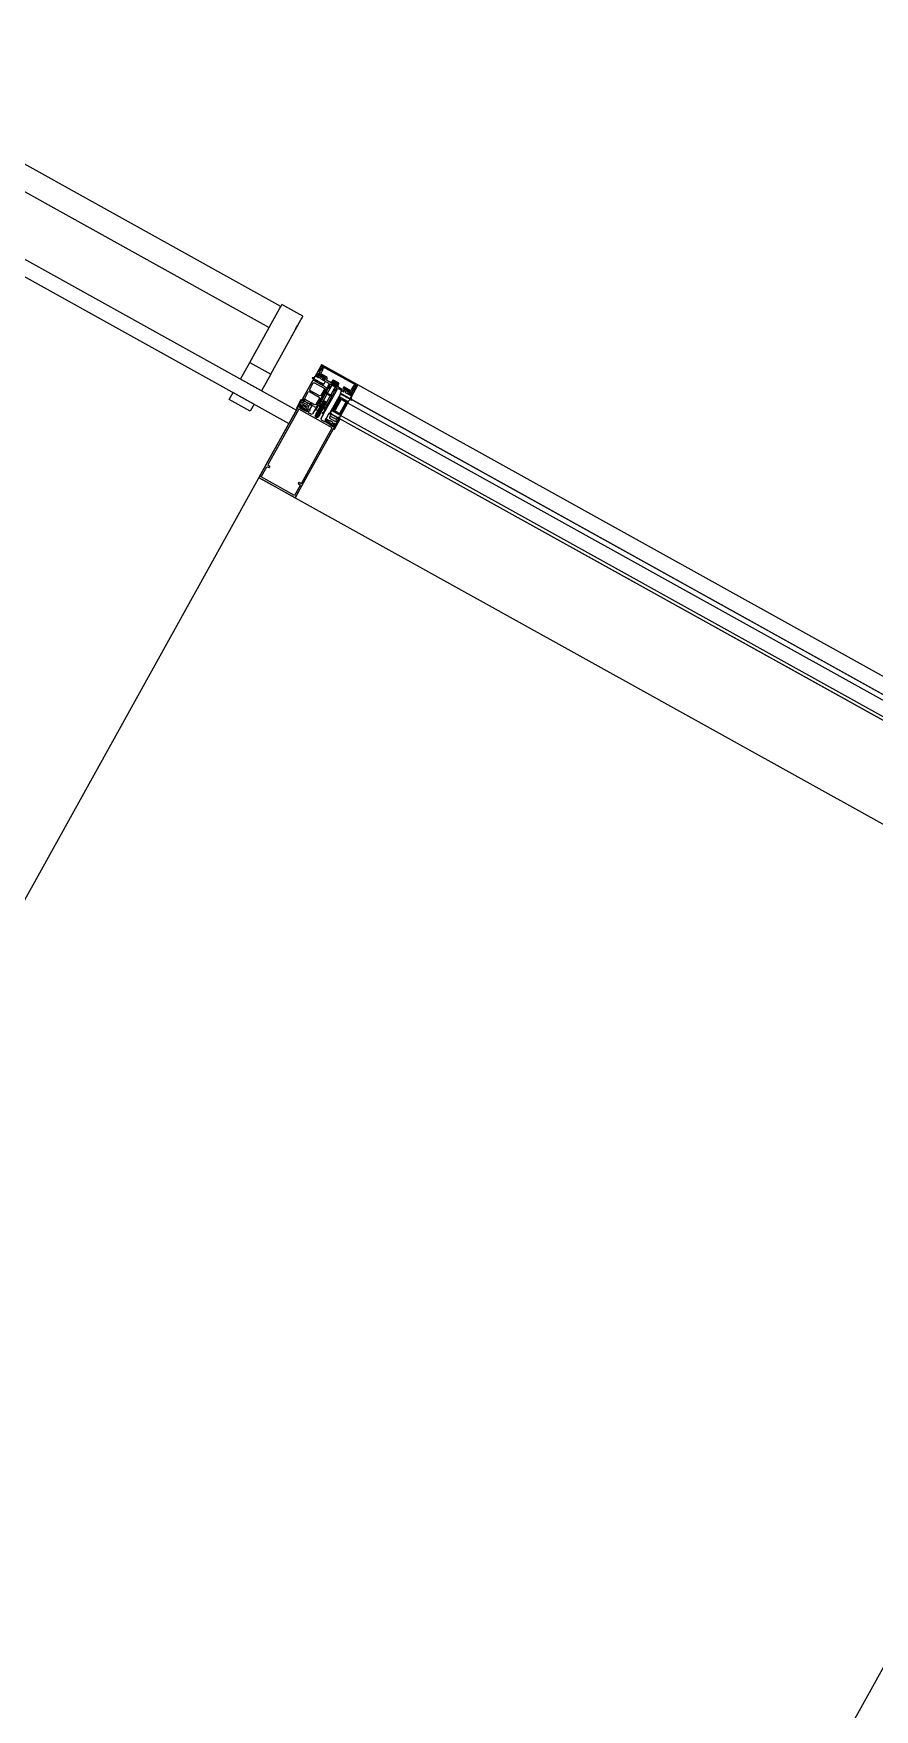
# Model space of a CAD drawing. Header units: metres. Extents: x 2.3 to 42.8, y 0.9 to 31.9.
# Drawn here: x 15.472 to 15.886, y 9.409 to 10.235 of the extents above; entities that cross this region are included whole.
import ezdxf

# ---------------------------------------------------------------- set-up
doc = ezdxf.new("R2010")
doc.units = ezdxf.units.M
for name, color, linetype in [('ARREDI', 9, 'Continuous'), ('PARETI_STRUTTURE', 7, 'Continuous'), ('PILASTRI_SETTI', 8, 'Continuous')]:
    doc.layers.add(name, color=color, linetype=linetype)

msp = doc.modelspace()

# ---------------------------------------------------------------- linework, layer by layer
at = {"layer": 'ARREDI'}
for points in [[(15.61378, 10.07145), (15.61077, 10.06602), (15.61121, 10.06577), (15.61175, 10.06674), (15.61286, 10.06765), (15.61292, 10.06774)], [(15.61144, 10.06587), (15.61189, 10.06666), (15.61293, 10.06761), (15.613, 10.06777)], [(15.61274, 10.06664), (15.61235, 10.06628), (15.61217, 10.06596), (15.61221, 10.06579)], [(15.61262, 10.06832), (15.61266, 10.06818)], [(15.61339, 10.0697), (15.61263, 10.06832)], [(15.61266, 10.06819), (15.61291, 10.06805)], [(15.61423, 10.06597), (15.61411, 10.06596), (15.61286, 10.06665), (15.61274, 10.06664)], [(15.61292, 10.06775), (15.61296, 10.06794), (15.61292, 10.06805)], [(15.61301, 10.06833), (15.61294, 10.06815)], [(15.61294, 10.06816), (15.613, 10.06778)], [(15.61399, 10.0692), (15.613, 10.06834)], [(15.61433, 10.06889), (15.61337, 10.06716), (15.61341, 10.06702)], [(15.61366, 10.06978), (15.6134, 10.0697)], [(15.61659, 10.06526), (15.61341, 10.06702)], [(15.61366, 10.06978), (15.61439, 10.06938), (15.61465, 10.06945)], [(15.63163, 10.06165), (15.61391, 10.07149), (15.61377, 10.07145)], [(15.61389, 10.0706), (15.61383, 10.07049)], [(15.61383, 10.0705), (15.6139, 10.07023)], [(15.61416, 10.07068), (15.61389, 10.07061)], [(15.61464, 10.06982), (15.61391, 10.07023)], [(15.61434, 10.0689), (15.61399, 10.0692)], [(15.63082, 10.06143), (15.62249, 10.06606), (15.61415, 10.07068)], [(15.61471, 10.06956), (15.61464, 10.06982)], [(15.61465, 10.06945), (15.61471, 10.06955)], [(15.61066, 10.06587), (15.60997, 10.0653), (15.60911, 10.06507), (15.60914, 10.06485)], [(15.60913, 10.06485), (15.6102, 10.06446)], [(15.61059, 10.06431), (15.61042, 10.0644), (15.6102, 10.06445)], [(15.61059, 10.06431), (15.61064, 10.06417), (15.61068, 10.06404)], [(15.61683, 10.06073), (15.61064, 10.04958)], [(15.61092, 10.06593), (15.61067, 10.06588)], [(15.61067, 10.06404), (15.61084, 10.06394)], [(15.61084, 10.06394), (15.61098, 10.06399)], [(15.61247, 10.06586), (15.61268, 10.06574), (15.61237, 10.06519), (15.61227, 10.06513), (15.61219, 10.06515), (15.61204, 10.06531), (15.61091, 10.06593)], [(15.61128, 10.06392), (15.61111, 10.06402), (15.61097, 10.06398)], [(15.61128, 10.06393), (15.61132, 10.06379), (15.61136, 10.06365)], [(15.61136, 10.06366), (15.61153, 10.06356)], [(15.61144, 10.06587), (15.61151, 10.0656)], [(15.61152, 10.0656), (15.6121, 10.06526)], [(15.61153, 10.06356), (15.61167, 10.0636)], [(15.61197, 10.06354), (15.6118, 10.06364), (15.61166, 10.0636)], [(15.61205, 10.06327), (15.61201, 10.06341), (15.61197, 10.06355)], [(15.61205, 10.06328), (15.61222, 10.06318)], [(15.6121, 10.06527), (15.61224, 10.0653)], [(15.61242, 10.06568), (15.61221, 10.06579)], [(15.61222, 10.06318), (15.61236, 10.06322)], [(15.61225, 10.06529), (15.61244, 10.0655)], [(15.61266, 10.06316), (15.61249, 10.06326), (15.61235, 10.06321)], [(15.61245, 10.0655), (15.61242, 10.06568)], [(15.61244, 10.06596), (15.61247, 10.06585)], [(15.61258, 10.06605), (15.61245, 10.066)], [(15.61526, 10.06456), (15.61461, 10.0653), (15.61351, 10.06589), (15.61258, 10.06605)], [(15.61274, 10.06289), (15.6127, 10.06303), (15.61266, 10.06317)], [(15.61274, 10.06289), (15.6129, 10.0628)], [(15.61311, 10.06546), (15.61291, 10.06511), (15.61298, 10.06485)], [(15.61291, 10.0628), (15.61305, 10.06284)], [(15.61299, 10.06484), (15.61402, 10.06427), (15.61429, 10.06436)], [(15.61335, 10.06278), (15.61318, 10.06287), (15.61304, 10.06283)], [(15.6144, 10.06497), (15.61337, 10.06554), (15.61311, 10.06547)], [(15.61343, 10.06251), (15.61339, 10.06264), (15.61335, 10.06278)], [(15.61343, 10.06251), (15.61359, 10.06241)], [(15.6136, 10.06242), (15.61374, 10.06246)], [(15.61403, 10.0624), (15.61387, 10.06249), (15.61373, 10.06245)], [(15.61508, 10.05253), (15.61521, 10.05271), (15.61496, 10.05281), (15.6148, 10.05286), (15.61472, 10.05289), (15.61464, 10.05292), (15.61457, 10.05295), (15.61414, 10.05321), (15.61418, 10.0533), (15.61459, 10.05373), (15.6147, 10.05384), (15.61923, 10.06199), (15.62076, 10.06114), (15.61623, 10.05299), (15.61568, 10.05277), (15.61561, 10.05283), (15.6155, 10.05292), (15.61539, 10.05301), (15.61517, 10.05317), (15.61503, 10.05328), (15.61492, 10.05338), (15.61485, 10.05344), (15.61475, 10.05355), (15.61482, 10.0535), (15.61492, 10.05343), (15.61504, 10.05333), (15.61522, 10.05321), (15.61552, 10.053), (15.61568, 10.05287), (15.61582, 10.05279), (15.6159, 10.05272), (15.61586, 10.05281), (15.6146, 10.05369), (15.61466, 10.05361), (15.6147, 10.05306), (15.61478, 10.05299), (15.61441, 10.05287), (15.61424, 10.05265), (15.61401, 10.05232), (15.61418, 10.05264), (15.61437, 10.05296), (15.61569, 10.05255), (15.61564, 10.05257), (15.61557, 10.05259), (15.61548, 10.05261), (15.61536, 10.05266), (15.61508, 10.05253)], [(15.61412, 10.06212), (15.61408, 10.06226), (15.61404, 10.0624)], [(15.61412, 10.06213), (15.61428, 10.06203)], [(15.61576, 10.06505), (15.61434, 10.06585), (15.61433, 10.06592), (15.61423, 10.06598)], [(15.61429, 10.06435), (15.61448, 10.0647), (15.6144, 10.06496)], [(15.61429, 10.06203), (15.61443, 10.06207)], [(15.61439, 10.06129), (15.61478, 10.06198), (15.61505, 10.06207)], [(15.61478, 10.06198), (15.61455, 10.06211), (15.61442, 10.06207)], [(15.61555, 10.06336), (15.61492, 10.06371), (15.6147, 10.06376), (15.61463, 10.06385), (15.61465, 10.06393), (15.61495, 10.06448), (15.61516, 10.06436)], [(15.61477, 10.04728), (15.62096, 10.05843)], [(15.61486, 10.06415), (15.61479, 10.06388)], [(15.61479, 10.06388), (15.61485, 10.06375)], [(15.61485, 10.06375), (15.61757, 10.06223)], [(15.61503, 10.06423), (15.61487, 10.06416)], [(15.61503, 10.06423), (15.61524, 10.06411), (15.61541, 10.06416)], [(15.61505, 10.06206), (15.61562, 10.06309)], [(15.61515, 10.06437), (15.61527, 10.06439)], [(15.61528, 10.06443), (15.61526, 10.06456)], [(15.6154, 10.06416), (15.6158, 10.06488), (15.61576, 10.06505)], [(15.61562, 10.06309), (15.61555, 10.06335)], [(15.61663, 10.06514), (15.61609, 10.06418), (15.61616, 10.06392)], [(15.61711, 10.06002), (15.61609, 10.05817), (15.61613, 10.05803)], [(15.61996, 10.06161), (15.6199, 10.06182), (15.61617, 10.06392)], [(15.61662, 10.06515), (15.6166, 10.06526)], [(15.61697, 10.06077), (15.61683, 10.06073)], [(15.61697, 10.06099), (15.61704, 10.06073)], [(15.61705, 10.06072), (15.61766, 10.06039), (15.61697, 10.06076)], [(15.61698, 10.06099), (15.6176, 10.06213), (15.61758, 10.06224)], [(15.61741, 10.05996), (15.61724, 10.06005), (15.6171, 10.06001)], [(15.61742, 10.05996), (15.61756, 10.06)], [(15.61755, 10.06), (15.61769, 10.06026), (15.61759, 10.06008)], [(15.6176, 10.06008), (15.61768, 10.05982)], [(15.61769, 10.06025), (15.61765, 10.06039)], [(15.6177, 10.06027), (15.61766, 10.06038)], [(15.61767, 10.05981), (15.61774, 10.05977)], [(15.61807, 10.06174), (15.61772, 10.06112), (15.61779, 10.06085)], [(15.61774, 10.05978), (15.618, 10.05985)], [(15.61821, 10.06062), (15.61779, 10.06086)], [(15.61801, 10.05985), (15.61829, 10.06035)], [(15.62108, 10.06029), (15.61971, 10.06105), (15.61833, 10.06181), (15.61807, 10.06173)], [(15.61829, 10.06035), (15.61822, 10.06062)], [(15.61824, 10.06286), (15.61826, 10.06275)], [(15.61827, 10.06275), (15.62192, 10.06072)], [(15.62209, 10.06103), (15.61844, 10.06306), (15.61833, 10.06303)], [(15.62078, 10.06205), (15.62102, 10.06214), (15.62144, 10.06283), (15.62068, 10.06247), (15.62062, 10.06236), (15.62068, 10.06247), (15.6207, 10.06251), (15.62104, 10.06306), (15.62071, 10.06324), (15.61999, 10.06249), (15.61952, 10.06263), (15.61882, 10.06302), (15.61931, 10.06392), (15.61881, 10.06303), (15.62078, 10.06205)], [(15.61881, 10.06303), (15.61952, 10.06263), (15.62005, 10.06356)], [(15.61883, 10.06302), (15.61934, 10.06395), (15.61883, 10.06302)], [(15.61916, 10.06226), (15.61923, 10.06199), (15.62077, 10.06114)], [(15.61918, 10.05645), (15.62021, 10.05829), (15.62017, 10.05843)], [(15.61966, 10.06396), (15.61931, 10.06393)], [(15.61964, 10.06257), (15.61952, 10.06264), (15.61964, 10.06257), (15.62016, 10.0635), (15.61964, 10.06257), (15.62016, 10.0635)], [(15.62004, 10.06357), (15.61953, 10.06264), (15.62004, 10.06357)], [(15.61987, 10.05947), (15.61959, 10.05897)], [(15.61959, 10.05897), (15.61967, 10.05871)], [(15.62221, 10.06252), (15.62214, 10.06256), (15.62221, 10.06255), (15.61965, 10.06395)], [(15.62184, 10.06134), (15.62115, 10.06173), (15.62104, 10.0618), (15.61965, 10.06258), (15.62104, 10.0618), (15.62155, 10.06273), (15.62104, 10.0618), (15.62187, 10.06134), (15.62237, 10.06227)], [(15.61967, 10.05871), (15.61974, 10.05866)], [(15.61974, 10.05867), (15.62, 10.05875)], [(15.61981, 10.06387), (15.61976, 10.06378), (15.62199, 10.06253), (15.62205, 10.06264)], [(15.61992, 10.06379), (15.61986, 10.06383), (15.61979, 10.06387)], [(15.6198, 10.06387), (15.61987, 10.06383)], [(15.61987, 10.06297), (15.62005, 10.06361)], [(15.62014, 10.05955), (15.61987, 10.05948)], [(15.61993, 10.06274), (15.62032, 10.06346), (15.61993, 10.06274)], [(15.61993, 10.06274), (15.62, 10.06261)], [(15.62001, 10.05875), (15.6201, 10.05891), (15.61996, 10.05866)], [(15.61996, 10.05866), (15.62, 10.05852)], [(15.62, 10.05852), (15.62016, 10.05843)], [(15.62005, 10.06353), (15.62002, 10.06366)], [(15.62006, 10.06352), (15.62003, 10.06361)], [(15.62006, 10.06156), (15.62026, 10.06161), (15.62401, 10.05956), (15.62428, 10.05964)], [(15.62024, 10.05895), (15.6201, 10.05891)], [(15.62023, 10.05896), (15.62011, 10.05893)], [(15.62013, 10.05956), (15.62055, 10.05932), (15.62081, 10.0594)], [(15.62016, 10.0635), (15.62023, 10.0635)], [(15.62092, 10.05857), (15.62023, 10.05896), (15.62084, 10.05861)], [(15.62029, 10.0621), (15.62055, 10.06258)], [(15.62034, 10.06251), (15.6207, 10.06325), (15.62034, 10.06251)], [(15.62062, 10.06236), (15.62105, 10.06305), (15.62069, 10.06247), (15.6204, 10.06262), (15.62034, 10.06251)], [(15.62069, 10.06247), (15.62039, 10.06262)], [(15.6204, 10.06348), (15.62047, 10.06345), (15.62058, 10.06342), (15.62068, 10.06337), (15.62076, 10.06333), (15.62086, 10.06329), (15.621, 10.0632), (15.62108, 10.06315)], [(15.62042, 10.06266), (15.6207, 10.06251)], [(15.62103, 10.06121), (15.62077, 10.06115)], [(15.62081, 10.05939), (15.62116, 10.06002), (15.62109, 10.06028)], [(15.62084, 10.05862), (15.6211, 10.0587)], [(15.62089, 10.06213), (15.62102, 10.06213)], [(15.62096, 10.05844), (15.62092, 10.05858)], [(15.62166, 10.06266), (15.62116, 10.06173), (15.62104, 10.0618), (15.62155, 10.06273)], [(15.6211, 10.0587), (15.62173, 10.05984)], [(15.62167, 10.06266), (15.62115, 10.06173), (15.62111, 10.06164), (15.62111, 10.06157), (15.62111, 10.06164), (15.62115, 10.06173)], [(15.62237, 10.06228), (15.62185, 10.06135), (15.62116, 10.06173), (15.62167, 10.06266)], [(15.62168, 10.0627), (15.62123, 10.0622)], [(15.62168, 10.0627), (15.62123, 10.06222)], [(15.62169, 10.06269), (15.62125, 10.06221)], [(15.62156, 10.0627), (15.6216, 10.06265)], [(15.62171, 10.06268), (15.62162, 10.06265)], [(15.62456, 10.05835), (15.62184, 10.05986), (15.62173, 10.05984)], [(15.62237, 10.06231), (15.62237, 10.06222), (15.62187, 10.06134), (15.62237, 10.06228)], [(15.62191, 10.06072), (15.62203, 10.06075)], [(15.62211, 10.06259), (15.62202, 10.06263), (15.62194, 10.06267)], [(15.62212, 10.06093), (15.62209, 10.06104)], [(15.62219, 10.06254), (15.62212, 10.06258)], [(15.62236, 10.06223), (15.62221, 10.06255)], [(15.6236, 10.05866), (15.62303, 10.05763), (15.6231, 10.05737)], [(15.62387, 10.05874), (15.6236, 10.05866)], [(15.62387, 10.05874), (15.62449, 10.05839), (15.62466, 10.05824), (15.62477, 10.05822), (15.62483, 10.05827), (15.62513, 10.05882), (15.62492, 10.05893)], [(15.62482, 10.0606), (15.62428, 10.05964)], [(15.62457, 10.05835), (15.6247, 10.05838)], [(15.62503, 10.05976), (15.62463, 10.05904), (15.62467, 10.05887)], [(15.62488, 10.05876), (15.62467, 10.05887)], [(15.62471, 10.05837), (15.6249, 10.05858)], [(15.62492, 10.06063), (15.62481, 10.0606)], [(15.62491, 10.05858), (15.62488, 10.05876)], [(15.6249, 10.05904), (15.62493, 10.05893)], [(15.62772, 10.05765), (15.62711, 10.05836), (15.62601, 10.05897), (15.62504, 10.05913), (15.62491, 10.05908)], [(15.62493, 10.06063), (15.62811, 10.05886), (15.62825, 10.0589)], [(15.62669, 10.05906), (15.62662, 10.05904), (15.62519, 10.05981), (15.62502, 10.05977)], [(15.62557, 10.05854), (15.62537, 10.05819)], [(15.62583, 10.05862), (15.62557, 10.05853)], [(15.62687, 10.05804), (15.62584, 10.05861)], [(15.62809, 10.0582), (15.62684, 10.05888), (15.62679, 10.059), (15.62669, 10.05906)], [(15.62817, 10.05658), (15.62861, 10.05738), (15.62886, 10.05876)], [(15.62912, 10.05896), (15.62895, 10.05878), (15.62875, 10.05731), (15.6282, 10.05632), (15.62866, 10.05609), (15.63168, 10.06152), (15.63163, 10.06165)], [(15.62921, 10.06064), (15.62824, 10.0589)], [(15.62932, 10.05906), (15.62897, 10.05891), (15.62886, 10.05877)], [(15.62949, 10.05884), (15.62924, 10.05898), (15.62913, 10.05897)], [(15.62965, 10.0605), (15.6292, 10.06064)], [(15.62932, 10.05906), (15.62943, 10.05922)], [(15.62943, 10.05921), (15.62966, 10.0605)], [(15.62949, 10.05884), (15.62963, 10.05888)], [(15.62957, 10.0613), (15.62952, 10.0612), (15.62959, 10.06094)], [(15.63057, 10.06098), (15.62984, 10.06138), (15.62958, 10.0613)], [(15.62959, 10.06093), (15.63032, 10.06053)], [(15.62963, 10.05888), (15.63039, 10.06027)], [(15.63039, 10.06026), (15.63033, 10.06053)], [(15.63057, 10.06098), (15.63083, 10.06105)], [(15.63089, 10.06116), (15.63083, 10.06143)], [(15.63084, 10.06105), (15.63089, 10.06117)], [(15.60365, 10.05419), (15.60142, 10.05018)], [(15.60142, 10.05017), (15.60146, 10.05)], [(15.60147, 10.05001), (15.60177, 10.04984), (15.60293, 10.0519)], [(15.60323, 10.05124), (15.60287, 10.05058), (15.60291, 10.05042)], [(15.60291, 10.05042), (15.60463, 10.04948), (15.60467, 10.04934), (15.6048, 10.04938), (15.60652, 10.04842), (15.60669, 10.04846)], [(15.60319, 10.05198), (15.60373, 10.05167), (15.60396, 10.05162), (15.60403, 10.05156), (15.60403, 10.05145), (15.60372, 10.0509), (15.60354, 10.05099)], [(15.60378, 10.05165), (15.6032, 10.05199)], [(15.60384, 10.05152), (15.60374, 10.05109), (15.60339, 10.05128), (15.60323, 10.05124)], [(15.60354, 10.051), (15.6034, 10.05082)], [(15.6034, 10.05081), (15.604, 10.05015), (15.60572, 10.04919), (15.60659, 10.04904)], [(15.60382, 10.05424), (15.60365, 10.0542)], [(15.60384, 10.05152), (15.60378, 10.05165)], [(15.60381, 10.05424), (15.60442, 10.0539), (15.60456, 10.05376), (15.60492, 10.05329), (15.60513, 10.05344)], [(15.6043, 10.0529), (15.60409, 10.05254), (15.60416, 10.05228)], [(15.60417, 10.05227), (15.60713, 10.05063), (15.60739, 10.05071)], [(15.60444, 10.05115), (15.60426, 10.05082)], [(15.60426, 10.05082), (15.60434, 10.05056)], [(15.60752, 10.05134), (15.60456, 10.05298), (15.6043, 10.0529)], [(15.60434, 10.05056), (15.60589, 10.0497)], [(15.60471, 10.05123), (15.60445, 10.05115)], [(15.60479, 10.0547), (15.60449, 10.05452)], [(15.60449, 10.05452), (15.60513, 10.05344)], [(15.60626, 10.05037), (15.6047, 10.05123)], [(15.60479, 10.0547), (15.60559, 10.05335), (15.60575, 10.05338)], [(15.60588, 10.05342), (15.60574, 10.05338)], [(15.60605, 10.05332), (15.60587, 10.05341)], [(15.60605, 10.05332), (15.60609, 10.05318), (15.60614, 10.05305)], [(15.60614, 10.05305), (15.6063, 10.05295), (15.60644, 10.053)], [(15.60615, 10.04977), (15.60633, 10.05011)], [(15.60634, 10.0501), (15.60625, 10.05037)], [(15.60657, 10.05303), (15.60643, 10.05299)], [(15.60674, 10.05294), (15.60666, 10.05298), (15.60658, 10.05303)], [(15.60674, 10.05294), (15.60678, 10.0528), (15.60682, 10.05266)], [(15.60683, 10.05267), (15.60699, 10.05257), (15.60713, 10.05261)], [(15.60726, 10.05265), (15.60712, 10.05261)], [(15.60744, 10.05255), (15.60726, 10.05265)], [(15.60739, 10.05071), (15.6076, 10.05107), (15.60752, 10.05133)], [(15.60744, 10.05255), (15.60748, 10.05242), (15.60753, 10.05228)], [(15.6091, 10.05231), (15.60753, 10.05227)], [(15.60912, 10.05196), (15.60785, 10.05193), (15.60784, 10.05168)], [(15.60808, 10.04949), (15.60904, 10.0512), (15.60898, 10.05137), (15.60862, 10.05158), (15.60842, 10.05162), (15.60784, 10.05167)], [(15.60911, 10.05196), (15.6091, 10.0523)], [(15.61321, 10.05125), (15.61328, 10.0512), (15.61335, 10.05114), (15.61345, 10.05107), (15.61353, 10.051), (15.61364, 10.05093), (15.61386, 10.05078), (15.61409, 10.05063), (15.61429, 10.05048), (15.61439, 10.05041), (15.61449, 10.05034), (15.61457, 10.05028), (15.61465, 10.05021), (15.61474, 10.05019), (15.61469, 10.05023), (15.61462, 10.05029), (15.61454, 10.05036), (15.61444, 10.05041), (15.61436, 10.05048), (15.61415, 10.05064), (15.61383, 10.05086), (15.61362, 10.051), (15.6135, 10.05108), (15.61343, 10.05113), (15.61335, 10.05119), (15.61328, 10.05124), (15.61322, 10.0513), (15.61343, 10.05094), (15.61413, 10.04993), (15.61409, 10.04997), (15.614, 10.05004), (15.61391, 10.05011), (15.61377, 10.05022), (15.61357, 10.05036), (15.61345, 10.05047), (15.61336, 10.05054), (15.61313, 10.05105), (15.61228, 10.05153), (15.61215, 10.05148), (15.6113, 10.04995), (15.61237, 10.05147), (15.61309, 10.05137), (15.61313, 10.05145), (15.61355, 10.05105), (15.61323, 10.05079), (15.61316, 10.05079), (15.61293, 10.05094), (15.61283, 10.05076), (15.61296, 10.05058), (15.61271, 10.05013), (15.61249, 10.05013), (15.61261, 10.04995), (15.61236, 10.04951), (15.61214, 10.04952), (15.61226, 10.04934), (15.61201, 10.04888), (15.61179, 10.0489), (15.61192, 10.04871), (15.61167, 10.04827), (15.61146, 10.04827), (15.61157, 10.04809), (15.61133, 10.04765), (15.61111, 10.04766), (15.61124, 10.04748), (15.61099, 10.04702), (15.61076, 10.04703), (15.61089, 10.04685), (15.61072, 10.04655), (15.61087, 10.04601), (15.61162, 10.04559), (15.61217, 10.04574), (15.6125, 10.04637), (15.61272, 10.04635), (15.6126, 10.04653), (15.61285, 10.04698), (15.61307, 10.04696), (15.61294, 10.04716), (15.61319, 10.0476), (15.61342, 10.04759), (15.61329, 10.04777), (15.61354, 10.04821), (15.61376, 10.04821), (15.61364, 10.0484), (15.61389, 10.04884), (15.6141, 10.04883), (15.61397, 10.04901), (15.61422, 10.04946), (15.61444, 10.04945), (15.61432, 10.04963), (15.61456, 10.05005), (15.61482, 10.05012), (15.61555, 10.04949), (15.61474, 10.04803), (15.61559, 10.04958), (15.61556, 10.04971), (15.61471, 10.05018), (15.61467, 10.05008), (15.61462, 10.05011), (15.61452, 10.05013), (15.61444, 10.05018), (15.61433, 10.0502), (15.61423, 10.05026), (15.61399, 10.05036), (15.61363, 10.05051), (15.61341, 10.05061), (15.6133, 10.05065), (15.6132, 10.05069), (15.6131, 10.05073), (15.61302, 10.05076), (15.61313, 10.05106), (15.61316, 10.05095), (15.61286, 10.04982), (15.61429, 10.04975), (15.61451, 10.04945), (15.61441, 10.04943), (15.61434, 10.04944), (15.61427, 10.04947), (15.61418, 10.04951), (15.61409, 10.04954), (15.61399, 10.04958), (15.61388, 10.04964), (15.61364, 10.04974), (15.61328, 10.04989), (15.61306, 10.04999), (15.61295, 10.05003), (15.61285, 10.05007), (15.61275, 10.05011), (15.61267, 10.05014), (15.61272, 10.05016), (15.61276, 10.04992), (15.61244, 10.0502), (15.61262, 10.04983), (15.61292, 10.04993), (15.61337, 10.05075), (15.61346, 10.05072), (15.61354, 10.05069), (15.61367, 10.05065), (15.61383, 10.05058), (15.61404, 10.05051), (15.61417, 10.05047), (15.61429, 10.05043), (15.61437, 10.0504), (15.61319, 10.05079), (15.61297, 10.05045), (15.61293, 10.05094), (15.61321, 10.05125)], [(15.61275, 10.05195), (15.61385, 10.0517), (15.61465, 10.05089), (15.61446, 10.05054), (15.61464, 10.05038), (15.61482, 10.05), (15.6144, 10.05004), (15.61282, 10.05072), (15.61288, 10.05067), (15.61293, 10.05062), (15.613, 10.05056), (15.61309, 10.05051), (15.61317, 10.05044), (15.61327, 10.05038), (15.61348, 10.05023), (15.61379, 10.05001), (15.614, 10.04987), (15.6141, 10.0498), (15.61418, 10.04973), (15.61427, 10.04967), (15.61434, 10.04962), (15.61395, 10.04963), (15.61389, 10.04967), (15.61382, 10.04974), (15.61373, 10.04981), (15.61359, 10.04992), (15.61339, 10.05006), (15.61328, 10.05016), (15.6132, 10.05023), (15.61286, 10.05063), (15.61293, 10.05057), (15.613, 10.05052), (15.6131, 10.05045), (15.61318, 10.05039), (15.61329, 10.05031), (15.6135, 10.05016), (15.61373, 10.05), (15.61395, 10.04985), (15.61406, 10.04978), (15.61414, 10.04971), (15.61424, 10.04964), (15.61431, 10.04959), (15.61387, 10.04941), (15.61434, 10.05027), (15.6146, 10.05015), (15.61398, 10.049), (15.61413, 10.04875), (15.61417, 10.04876), (15.61398, 10.04901), (15.61392, 10.04905), (15.61384, 10.04911), (15.61374, 10.04918), (15.61366, 10.04925), (15.61345, 10.04938), (15.61313, 10.04961), (15.61292, 10.04976), (15.61283, 10.04981), (15.61274, 10.04988), (15.61266, 10.04994), (15.61259, 10.05), (15.61253, 10.05005), (15.61274, 10.04969), (15.6128, 10.04965), (15.61287, 10.04959), (15.61296, 10.04951), (15.61306, 10.04943), (15.61327, 10.04927), (15.6134, 10.04918), (15.61351, 10.04909), (15.61358, 10.04904), (15.61403, 10.04892), (15.61396, 10.04898), (15.61388, 10.04903), (15.6138, 10.04909), (15.6137, 10.04916), (15.6136, 10.04923), (15.61338, 10.04938), (15.61316, 10.04953), (15.61295, 10.04969), (15.61284, 10.04976), (15.61276, 10.04983), (15.61266, 10.0499), (15.61259, 10.04995), (15.61251, 10.04954), (15.61228, 10.0492), (15.61225, 10.04954), (15.61232, 10.04951), (15.61241, 10.04949), (15.6125, 10.04944), (15.6126, 10.0494), (15.61271, 10.04936), (15.61295, 10.04926), (15.61331, 10.0491), (15.61353, 10.049), (15.61364, 10.04896), (15.61374, 10.04892), (15.61384, 10.04889), (15.61392, 10.04885), (15.61399, 10.04882), (15.61406, 10.04881), (15.61228, 10.0487), (15.61234, 10.04864), (15.61244, 10.04857), (15.61255, 10.04848), (15.61276, 10.04832), (15.61289, 10.04823), (15.61299, 10.04814), (15.61306, 10.04809), (15.61331, 10.04775), (15.61323, 10.04781), (15.61315, 10.04786), (15.61305, 10.04793), (15.61297, 10.048), (15.61276, 10.04814), (15.61244, 10.04836), (15.61223, 10.04851), (15.61213, 10.04858), (15.61205, 10.04864), (15.61197, 10.04869), (15.6119, 10.04875), (15.61184, 10.04881), (15.61211, 10.0484), (15.61218, 10.04835), (15.61227, 10.04826), (15.61237, 10.04818), (15.61258, 10.04803), (15.6127, 10.04793), (15.61281, 10.04785), (15.61288, 10.04779), (15.61334, 10.04768), (15.61327, 10.04772), (15.61319, 10.04779), (15.6131, 10.04784), (15.61301, 10.04791), (15.61291, 10.048), (15.61269, 10.04814), (15.61247, 10.0483), (15.61226, 10.04844), (15.61215, 10.04852), (15.61206, 10.04858), (15.61197, 10.04865), (15.6119, 10.0487), (15.61182, 10.04829), (15.61158, 10.04796), (15.61136, 10.04825), (15.61244, 10.04676), (15.61235, 10.04669), (15.61228, 10.04646), (15.61261, 10.04645), (15.61273, 10.04639), (15.61233, 10.04667), (15.61222, 10.04674), (15.61201, 10.04689), (15.61179, 10.04704), (15.61157, 10.04719), (15.61146, 10.04726), (15.61137, 10.04733), (15.61128, 10.0474), (15.61121, 10.04746), (15.61116, 10.04755), (15.61122, 10.04749), (15.6113, 10.04744), (15.61139, 10.04737), (15.61148, 10.0473), (15.61158, 10.04723), (15.6118, 10.04708), (15.61202, 10.04692), (15.61225, 10.04677), (15.61244, 10.04676), (15.61274, 10.04634), (15.61251, 10.0465), (15.61267, 10.04693), (15.61313, 10.04689), (15.61302, 10.04694), (15.61295, 10.04695), (15.61288, 10.04698), (15.6128, 10.04702), (15.6127, 10.04705), (15.6126, 10.04709), (15.61249, 10.04715), (15.61227, 10.04724), (15.61191, 10.0474), (15.61167, 10.04749), (15.61158, 10.04754), (15.61146, 10.04758), (15.61137, 10.04761), (15.61128, 10.04765), (15.61159, 10.04798), (15.61143, 10.04767), (15.61168, 10.04762), (15.61176, 10.04759), (15.61184, 10.04757), (15.61197, 10.04752), (15.61218, 10.04744), (15.61237, 10.04737), (15.6125, 10.04733), (15.61258, 10.0473), (15.61277, 10.04741), (15.61272, 10.04746), (15.61265, 10.04752), (15.61255, 10.0476), (15.61241, 10.0477), (15.6122, 10.04785), (15.61209, 10.04795), (15.61199, 10.04802), (15.61155, 10.04813), (15.61162, 10.04808), (15.6117, 10.04801), (15.6118, 10.04795), (15.61189, 10.04788), (15.6121, 10.04773), (15.61242, 10.04751), (15.61262, 10.04737), (15.61271, 10.0473), (15.61281, 10.04724), (15.61288, 10.04718), (15.61296, 10.04712), (15.61299, 10.04705), (15.61293, 10.0471), (15.61284, 10.04716), (15.61276, 10.04722), (15.61266, 10.04729), (15.61256, 10.04736), (15.61236, 10.04751), (15.61213, 10.04766), (15.61191, 10.04782), (15.61181, 10.04789), (15.61172, 10.04796), (15.61162, 10.04803), (15.61155, 10.04808), (15.61156, 10.0483), (15.61163, 10.04827), (15.61171, 10.04824), (15.61181, 10.0482), (15.61191, 10.04816), (15.61202, 10.04812), (15.61226, 10.04802), (15.61262, 10.04785), (15.61284, 10.04776), (15.61295, 10.04771), (15.61305, 10.04767), (15.61315, 10.04764), (15.61323, 10.0476), (15.6133, 10.04757), (15.61291, 10.04726), (15.61313, 10.04697)], [(15.61575, 10.05758), (15.61273, 10.05213), (15.61275, 10.05195)], [(15.61297, 10.05046), (15.61281, 10.05017), (15.61301, 10.05013), (15.61308, 10.0501), (15.61317, 10.05008), (15.61329, 10.05004), (15.61345, 10.04998), (15.61369, 10.04988), (15.61381, 10.04984), (15.61394, 10.0498), (15.61428, 10.04973), (15.61463, 10.05036), (15.61497, 10.05098), (15.61532, 10.05161), (15.61579, 10.05192), (15.61572, 10.05194), (15.61565, 10.05196), (15.61557, 10.052), (15.61547, 10.05203), (15.61537, 10.05207), (15.61526, 10.05212), (15.61504, 10.05221), (15.61468, 10.05238), (15.61444, 10.05248), (15.61433, 10.05252), (15.61423, 10.05256), (15.61414, 10.0526), (15.61405, 10.05263), (15.61427, 10.0531), (15.61434, 10.05305), (15.61443, 10.05298), (15.61452, 10.05292), (15.61468, 10.05281), (15.61501, 10.05261), (15.61481, 10.05277), (15.61466, 10.05286), (15.61454, 10.05296), (15.61445, 10.05302), (15.61438, 10.05307), (15.61421, 10.05315), (15.61434, 10.0532), (15.61541, 10.05234), (15.61541, 10.05234), (15.61573, 10.0521), (15.61583, 10.05202), (15.61548, 10.05224), (15.61548, 10.05225), (15.61576, 10.05203), (15.61536, 10.0521), (15.6153, 10.05215), (15.61523, 10.05221), (15.61512, 10.05229), (15.615, 10.05239), (15.61479, 10.05254), (15.61469, 10.05262), (15.6146, 10.05271), (15.61453, 10.05276), (15.61447, 10.05281)], [(15.61306, 10.05034), (15.61299, 10.05041)], [(15.61329, 10.05141), (15.61336, 10.05138), (15.61344, 10.05135), (15.61354, 10.05131), (15.61365, 10.05127), (15.61374, 10.05123), (15.61398, 10.05113), (15.61434, 10.05098), (15.61458, 10.05088), (15.61469, 10.05083), (15.61479, 10.05079), (15.61488, 10.05076), (15.61497, 10.05072), (15.61504, 10.0507), (15.61509, 10.05067)], [(15.61431, 10.0504), (15.61353, 10.05083), (15.61339, 10.05079)], [(15.61344, 10.05199), (15.61389, 10.05203), (15.61351, 10.05196), (15.61357, 10.05192), (15.61363, 10.05186), (15.61369, 10.05181), (15.61378, 10.05175), (15.61385, 10.0517), (15.61465, 10.05088), (15.61558, 10.05037), (15.61581, 10.05036)], [(15.61367, 10.05171), (15.6135, 10.05141), (15.61359, 10.05141)], [(15.61356, 10.05188), (15.61363, 10.05182), (15.6137, 10.05176), (15.61378, 10.0517), (15.61388, 10.05164), (15.61399, 10.05156), (15.6142, 10.05142), (15.61442, 10.05125), (15.61464, 10.05111), (15.61474, 10.05103), (15.61484, 10.05096), (15.61492, 10.0509), (15.615, 10.05083), (15.61507, 10.05079)], [(15.61544, 10.0513), (15.61537, 10.05131), (15.6153, 10.05134), (15.61522, 10.05138), (15.61512, 10.05141), (15.61503, 10.05145), (15.61491, 10.05151), (15.61468, 10.0516), (15.61433, 10.05176), (15.61409, 10.05185), (15.61398, 10.0519), (15.61389, 10.05194), (15.61379, 10.05198), (15.61371, 10.05201), (15.61364, 10.05204)], [(15.61385, 10.05127), (15.61375, 10.05138)], [(15.61375, 10.05136), (15.61383, 10.05133), (15.61395, 10.05129), (15.61411, 10.05124), (15.61435, 10.05114), (15.61451, 10.05108), (15.61464, 10.05104), (15.61471, 10.05101), (15.61479, 10.051)], [(15.61467, 10.05085), (15.61461, 10.05091), (15.61454, 10.05096), (15.61443, 10.05104), (15.61431, 10.05114), (15.6141, 10.05129), (15.614, 10.05138), (15.61391, 10.05146), (15.61384, 10.05152), (15.61378, 10.05156)], [(15.61402, 10.05234), (15.61385, 10.05203), (15.61393, 10.05203)], [(15.61386, 10.05259), (15.61392, 10.05254), (15.61397, 10.05249), (15.61404, 10.05243), (15.61412, 10.05238), (15.61419, 10.05232)], [(15.61387, 10.05169), (15.61396, 10.05162), (15.61416, 10.05148), (15.61448, 10.05126), (15.61469, 10.05111), (15.61478, 10.05105), (15.61488, 10.05098), (15.61496, 10.05091), (15.61503, 10.05086), (15.61509, 10.05082)], [(15.6139, 10.0525), (15.61397, 10.05244), (15.61404, 10.05239), (15.61414, 10.05232), (15.61422, 10.05225), (15.61433, 10.05218), (15.61454, 10.05203), (15.61478, 10.05187), (15.61499, 10.05172), (15.61508, 10.05165), (15.61518, 10.05158), (15.61526, 10.05151), (15.61535, 10.05146), (15.61542, 10.0514)], [(15.61407, 10.05224), (15.61401, 10.05234)], [(15.61401, 10.05182), (15.61408, 10.05176), (15.61417, 10.05168), (15.61429, 10.05159), (15.61448, 10.05144), (15.61462, 10.05133), (15.61472, 10.05126), (15.61479, 10.05121), (15.61484, 10.05115)], [(15.6141, 10.05198), (15.61418, 10.05196), (15.61426, 10.05193), (15.61439, 10.05189), (15.6146, 10.0518), (15.61479, 10.05173), (15.61492, 10.05169), (15.615, 10.05166), (15.61508, 10.05164)], [(15.61421, 10.05231), (15.61431, 10.05225), (15.61452, 10.05211), (15.61484, 10.05187), (15.61505, 10.05173), (15.61514, 10.05166), (15.61523, 10.05161), (15.61531, 10.05154), (15.61538, 10.05148), (15.61543, 10.05144)], [(15.61499, 10.0515), (15.61492, 10.05155), (15.61484, 10.05162), (15.61472, 10.05171), (15.61454, 10.05184), (15.61441, 10.05196), (15.61429, 10.05204), (15.61422, 10.05211)], [(15.61577, 10.05303), (15.61594, 10.05291), (15.61613, 10.05273), (15.61608, 10.0528), (15.61604, 10.05284), (15.61599, 10.05287), (15.61589, 10.05294), (15.61583, 10.05303), (15.61566, 10.05312), (15.61614, 10.05272), (15.61612, 10.05251), (15.61586, 10.05252), (15.61552, 10.05223), (15.61435, 10.05294), (15.61451, 10.05328), (15.61476, 10.0537), (15.61482, 10.05369), (15.61489, 10.05366), (15.61501, 10.05362), (15.61514, 10.05356), (15.61536, 10.05347), (15.61518, 10.05354), (15.61505, 10.05358), (15.61497, 10.05361), (15.6149, 10.05364), (15.61516, 10.0535), (15.61505, 10.05358), (15.61506, 10.05359), (15.615, 10.05363), (15.61497, 10.05366), (15.61491, 10.05371)], [(15.61514, 10.05182), (15.61507, 10.05187), (15.61498, 10.05194), (15.61486, 10.05204), (15.61467, 10.05219), (15.61453, 10.0523), (15.61444, 10.05237), (15.61436, 10.05243)], [(15.61475, 10.05005), (15.61467, 10.05008)], [(15.61517, 10.05062), (15.61475, 10.05066)], [(15.61557, 10.05237), (15.61551, 10.05242), (15.61544, 10.05248), (15.61537, 10.05253), (15.61529, 10.0526), (15.61515, 10.0527), (15.61497, 10.05284), (15.61485, 10.05294), (15.61578, 10.05242), (15.61566, 10.05223)], [(15.61486, 10.05001), (15.61486, 10.05008)], [(15.61498, 10.051), (15.61521, 10.05071)], [(15.61551, 10.05124), (15.61509, 10.05129)], [(15.61522, 10.0507), (15.6152, 10.05063)], [(15.61533, 10.05162), (15.61555, 10.05133)], [(15.61536, 10.05266), (15.61569, 10.05246), (15.61577, 10.05242), (15.61566, 10.05223)], [(15.61586, 10.05187), (15.61544, 10.05191)], [(15.61555, 10.05125), (15.61555, 10.05132)], [(15.61564, 10.05228), (15.61566, 10.05221)], [(15.61568, 10.05225), (15.6159, 10.05195)], [(15.61629, 10.05739), (15.61589, 10.05761), (15.61575, 10.05757)], [(15.6158, 10.05036), (15.61884, 10.05584), (15.6188, 10.05598)], [(15.6158, 10.05253), (15.61587, 10.05255)], [(15.6159, 10.05188), (15.6159, 10.05195)], [(15.61601, 10.05252), (15.61608, 10.05251)], [(15.61671, 10.05771), (15.61613, 10.05803)], [(15.61666, 10.05695), (15.6163, 10.05738)], [(15.61782, 10.05629), (15.61665, 10.05695)], [(15.61709, 10.05721), (15.6167, 10.05771)], [(15.61791, 10.05682), (15.61709, 10.05721)], [(15.61881, 10.05597), (15.61838, 10.05621), (15.61782, 10.05629)], [(15.61847, 10.05674), (15.61784, 10.0568)], [(15.61847, 10.05673), (15.61905, 10.05641), (15.61919, 10.05646)], [(15.61865, 10.04903), (15.62247, 10.05592)], [(15.62249, 10.0559), (15.6236, 10.05529), (15.62278, 10.05506), (15.61954, 10.04921), (15.61976, 10.0484), (15.61865, 10.04903)], [(15.62262, 10.05583), (15.61881, 10.04894)], [(15.62276, 10.05575), (15.61894, 10.04886)], [(15.6229, 10.05567), (15.61908, 10.04879)], [(15.62304, 10.0556), (15.61922, 10.04871)], [(15.62317, 10.05552), (15.62294, 10.0551)], [(15.62333, 10.05724), (15.62311, 10.05736)], [(15.62331, 10.05545), (15.62316, 10.05517)], [(15.62333, 10.05724), (15.62337, 10.0571), (15.62341, 10.05696)], [(15.62345, 10.05537), (15.62337, 10.05523)], [(15.62341, 10.05697), (15.62358, 10.05687), (15.62372, 10.05691)], [(15.62385, 10.05695), (15.62371, 10.05691)], [(15.62402, 10.05685), (15.62386, 10.05695)], [(15.62402, 10.05686), (15.62406, 10.05672), (15.6241, 10.05658)], [(15.6241, 10.05659), (15.62427, 10.05649), (15.62441, 10.05653)], [(15.62454, 10.05657), (15.6244, 10.05653)], [(15.62471, 10.05647), (15.62454, 10.05657)], [(15.62471, 10.05648), (15.62475, 10.05634), (15.62479, 10.0562)], [(15.62479, 10.0562), (15.62496, 10.05611), (15.6251, 10.05615)], [(15.62523, 10.05618), (15.62509, 10.05614)], [(15.6254, 10.05609), (15.62523, 10.05619)], [(15.62537, 10.0582), (15.62544, 10.05793)], [(15.62539, 10.05609), (15.62544, 10.05595), (15.62548, 10.05582)], [(15.62545, 10.05793), (15.62648, 10.05736)], [(15.62548, 10.05582), (15.62565, 10.05573), (15.62579, 10.05577)], [(15.62591, 10.0558), (15.62578, 10.05576)], [(15.62609, 10.05571), (15.62592, 10.0558)], [(15.62617, 10.05543), (15.62612, 10.05557), (15.62608, 10.05571)], [(15.62617, 10.05544), (15.62634, 10.05534), (15.62647, 10.05539)], [(15.6266, 10.05542), (15.62646, 10.05538)], [(15.62648, 10.05735), (15.62675, 10.05744)], [(15.62678, 10.05532), (15.62661, 10.05542)], [(15.62675, 10.05743), (15.62695, 10.05778)], [(15.62686, 10.05505), (15.62681, 10.05519), (15.62677, 10.05533)], [(15.62694, 10.05778), (15.62686, 10.05804)], [(15.62686, 10.05506), (15.62702, 10.05496), (15.62716, 10.055)], [(15.6285, 10.05617), (15.62738, 10.05679), (15.62716, 10.05685), (15.6271, 10.05691), (15.6271, 10.05702), (15.62741, 10.05756), (15.62762, 10.05745), (15.62773, 10.05747)], [(15.62729, 10.05504), (15.62715, 10.055)], [(15.62732, 10.05724), (15.62725, 10.05696)], [(15.62725, 10.05696), (15.62731, 10.05683)], [(15.62746, 10.05494), (15.6273, 10.05504)], [(15.62731, 10.05683), (15.6279, 10.05649)], [(15.62749, 10.05731), (15.62733, 10.05724)], [(15.62762, 10.05478), (15.62747, 10.05495)], [(15.62749, 10.05731), (15.6277, 10.0572), (15.62787, 10.05724)], [(15.62762, 10.05479), (15.62852, 10.05408), (15.62872, 10.05417)], [(15.62774, 10.05751), (15.62773, 10.05765)], [(15.62786, 10.05725), (15.62804, 10.05755), (15.62814, 10.05809), (15.62808, 10.05819)], [(15.6279, 10.0565), (15.62816, 10.05658)], [(15.62851, 10.05617), (15.62859, 10.05592), (15.62846, 10.05503), (15.62873, 10.05417)], [(15.60178, 10.04984), (15.58658, 10.02248), (15.58304, 10.0161)], [(15.60256, 10.04963), (15.58737, 10.02227), (15.58745, 10.022), (15.58831, 10.02152)], [(15.61909, 10.04045), (15.60256, 10.04963)], [(15.60588, 10.0497), (15.60615, 10.04978)], [(15.60668, 10.04926), (15.60651, 10.04936), (15.60681, 10.04991), (15.60687, 10.04995), (15.60698, 10.04994), (15.60715, 10.04979), (15.60781, 10.04941)], [(15.6066, 10.04904), (15.60668, 10.04926)], [(15.60696, 10.04979), (15.60666, 10.04947), (15.607, 10.04929)], [(15.60668, 10.04847), (15.60705, 10.04912), (15.607, 10.04929)], [(15.60711, 10.04981), (15.60697, 10.04978)], [(15.60811, 10.04925), (15.60711, 10.04981)], [(15.60745, 10.0488), (15.60713, 10.04822), (15.60717, 10.04805)], [(15.60718, 10.04805), (15.60884, 10.04714), (15.60938, 10.04729)], [(15.60782, 10.04874), (15.60761, 10.04885), (15.60746, 10.04881)], [(15.60781, 10.04942), (15.60807, 10.04949)], [(15.60783, 10.04874), (15.60798, 10.04878)], [(15.60799, 10.04878), (15.60815, 10.04909)], [(15.60815, 10.04909), (15.60811, 10.04926)], [(15.61051, 10.04934), (15.60937, 10.0473)], [(15.61064, 10.04937), (15.6105, 10.04933)], [(15.61064, 10.04957), (15.61068, 10.04944)], [(15.61064, 10.04937), (15.61088, 10.04924), (15.61095, 10.04923)], [(15.61068, 10.04944), (15.6109, 10.04932)], [(15.61122, 10.0473), (15.611, 10.04693), (15.6107, 10.04643), (15.61079, 10.04638), (15.61205, 10.04568), (15.61232, 10.04615), (15.61105, 10.04686), (15.61097, 10.0469)], [(15.61205, 10.04568), (15.61116, 10.04566), (15.6107, 10.04643)], [(15.61096, 10.04688), (15.61071, 10.04642), (15.61131, 10.04609), (15.61116, 10.04566), (15.61071, 10.04642), (15.6108, 10.04638), (15.61205, 10.04567)], [(15.6109, 10.04932), (15.61097, 10.0493)], [(15.61097, 10.04931), (15.61118, 10.0493), (15.61096, 10.04924)], [(15.61097, 10.0469), (15.61122, 10.0473), (15.6113, 10.04726)], [(15.61117, 10.04566), (15.61206, 10.04568), (15.61232, 10.04615), (15.61106, 10.04686), (15.61097, 10.0469), (15.61104, 10.04693)], [(15.61241, 10.0465), (15.61226, 10.04645), (15.61216, 10.0464), (15.61198, 10.04634), (15.61097, 10.04689)], [(15.61124, 10.04734), (15.61102, 10.04763)], [(15.61114, 10.04684), (15.6112, 10.04681), (15.61129, 10.04682), (15.61146, 10.04679), (15.61136, 10.04684), (15.6112, 10.04685), (15.61128, 10.04686), (15.61115, 10.04686), (15.61124, 10.04689), (15.61111, 10.04688), (15.6112, 10.04689), (15.61108, 10.04689), (15.61115, 10.04691), (15.61106, 10.04689), (15.61113, 10.04692), (15.61103, 10.04689)], [(15.61106, 10.04771), (15.61147, 10.04767)], [(15.61118, 10.0493), (15.61123, 10.04934)], [(15.6113, 10.04726), (15.61122, 10.0473), (15.61252, 10.04658), (15.61272, 10.04692)], [(15.61133, 10.0496), (15.61123, 10.04934), (15.61135, 10.04956), (15.61137, 10.04963)], [(15.61215, 10.04641), (15.61202, 10.04646), (15.61185, 10.04653), (15.61163, 10.04663), (15.61142, 10.04673), (15.61131, 10.04677), (15.61124, 10.04684)], [(15.61129, 10.04994), (15.61127, 10.04987)], [(15.61129, 10.04988), (15.61136, 10.04964), (15.61128, 10.04986)], [(15.6113, 10.04995), (15.61129, 10.04988)], [(15.61131, 10.04688), (15.61141, 10.04685), (15.6115, 10.04683), (15.61167, 10.04677), (15.61189, 10.0467), (15.612, 10.04667), (15.6121, 10.04665), (15.6122, 10.04662)], [(15.61198, 10.04634), (15.61131, 10.04609)], [(15.61133, 10.0496), (15.61134, 10.04967)], [(15.61135, 10.04721), (15.61142, 10.04715), (15.61149, 10.04709), (15.61156, 10.04703), (15.61167, 10.04695), (15.61183, 10.04683), (15.61199, 10.0467), (15.61228, 10.04646), (15.61199, 10.0467), (15.61183, 10.04683)], [(15.61135, 10.04721), (15.61143, 10.04714), (15.61149, 10.04709), (15.61156, 10.04703), (15.61167, 10.04695), (15.61183, 10.04682)], [(15.61139, 10.04679), (15.61146, 10.0468), (15.61157, 10.04676), (15.61172, 10.04669), (15.61195, 10.04661), (15.61217, 10.04652), (15.61186, 10.04661), (15.61161, 10.0467), (15.6115, 10.04674)], [(15.61144, 10.04822), (15.6115, 10.04818), (15.61155, 10.04814)], [(15.61227, 10.04692), (15.61217, 10.047), (15.61202, 10.04711), (15.61182, 10.04726), (15.61173, 10.04733), (15.61164, 10.04742), (15.61157, 10.04746), (15.61152, 10.04751)], [(15.61165, 10.04788), (15.61159, 10.04798)], [(15.61193, 10.04858), (15.61171, 10.04887)], [(15.61175, 10.04896), (15.61217, 10.04892)], [(15.61194, 10.0486), (15.61177, 10.04829), (15.61186, 10.04829)], [(15.61371, 10.04818), (15.61364, 10.0482), (15.61357, 10.04823), (15.61349, 10.04827), (15.61339, 10.04829), (15.6133, 10.04834), (15.61318, 10.04839), (15.61295, 10.04849), (15.6126, 10.04864), (15.61236, 10.04874), (15.61225, 10.04878), (15.61216, 10.04882), (15.61206, 10.04886), (15.61198, 10.04889), (15.61191, 10.04892)], [(15.61199, 10.04851), (15.61194, 10.0486)], [(15.61202, 10.04825), (15.6121, 10.04822), (15.61221, 10.04818), (15.61238, 10.04812), (15.61262, 10.04802), (15.61278, 10.04797), (15.61291, 10.04793), (15.61298, 10.0479), (15.61306, 10.04788)], [(15.61209, 10.04651), (15.61231, 10.04647), (15.61216, 10.04652)], [(15.61229, 10.04922), (15.61212, 10.04892), (15.61219, 10.04892)], [(15.61213, 10.04947), (15.61219, 10.04943), (15.61224, 10.04937), (15.61231, 10.04932), (15.61239, 10.04926), (15.61246, 10.04921)], [(15.61317, 10.04822), (15.61309, 10.04824), (15.61299, 10.04827), (15.61285, 10.04833), (15.61263, 10.04841), (15.61247, 10.04847), (15.61233, 10.04852), (15.61223, 10.04855)], [(15.61234, 10.04913), (15.61228, 10.04922)], [(15.61274, 10.04634), (15.6124, 10.04634), (15.61231, 10.04615), (15.6124, 10.04634)], [(15.61329, 10.04836), (15.61323, 10.04841), (15.61316, 10.04847), (15.61305, 10.04855), (15.61292, 10.04865), (15.61272, 10.0488), (15.61262, 10.04888), (15.61252, 10.04897), (15.61245, 10.04902), (15.6124, 10.04906)], [(15.61241, 10.04885), (15.61251, 10.04883), (15.61264, 10.04877), (15.61282, 10.04871), (15.61302, 10.04863), (15.61316, 10.04858), (15.61326, 10.04855), (15.61334, 10.04852)], [(15.61255, 10.04662), (15.6125, 10.04669), (15.61244, 10.04676)], [(15.61264, 10.04985), (15.61247, 10.04954), (15.61254, 10.04953)], [(15.61248, 10.0492), (15.61258, 10.04913), (15.61279, 10.04899), (15.61311, 10.04875), (15.61332, 10.04862), (15.61341, 10.04855), (15.6135, 10.04849), (15.61358, 10.04842), (15.61365, 10.04838), (15.6137, 10.04832)], [(15.61252, 10.04658), (15.61273, 10.04638), (15.61273, 10.04631)], [(15.61271, 10.04949), (15.61279, 10.04946), (15.61288, 10.04944), (15.613, 10.0494), (15.61321, 10.04931), (15.61341, 10.04924), (15.61353, 10.0492), (15.61363, 10.04917), (15.6137, 10.04915)], [(15.6129, 10.04724), (15.61306, 10.04755)], [(15.61377, 10.04931), (15.6137, 10.04937), (15.61363, 10.04942), (15.61352, 10.04951), (15.61335, 10.04965), (15.61319, 10.04977), (15.61309, 10.04985), (15.61302, 10.04991), (15.61295, 10.04997)], [(15.61344, 10.04751), (15.61302, 10.04755)], [(15.61324, 10.04787), (15.61341, 10.04817)], [(15.61325, 10.04788), (15.61348, 10.04759)], [(15.61331, 10.04774), (15.61336, 10.0477)], [(15.61378, 10.04813), (15.61337, 10.04817)], [(15.61348, 10.04751), (15.61348, 10.04758)], [(15.61464, 10.04704), (15.6135, 10.04499), (15.61365, 10.04445)], [(15.61359, 10.04849), (15.61376, 10.0488)], [(15.6136, 10.04851), (15.61382, 10.04821)], [(15.61366, 10.04446), (15.61531, 10.04354), (15.61548, 10.04358)], [(15.61382, 10.04814), (15.61382, 10.04821)], [(15.61386, 10.04941), (15.61395, 10.04927)], [(15.61394, 10.04911), (15.6141, 10.04942)], [(15.61395, 10.04913), (15.61417, 10.04884)], [(15.61398, 10.04926), (15.61417, 10.04936)], [(15.61447, 10.04938), (15.61406, 10.04942)], [(15.61444, 10.04793), (15.61426, 10.04766), (15.61425, 10.04759)], [(15.61436, 10.04742), (15.61425, 10.04759), (15.61432, 10.04737), (15.61436, 10.04731)], [(15.61437, 10.04743), (15.61441, 10.04737)], [(15.6146, 10.04718), (15.61437, 10.0473)], [(15.61441, 10.04737), (15.61463, 10.04724)], [(15.61444, 10.04792), (15.61469, 10.04799)], [(15.61464, 10.04704), (15.6146, 10.04718)], [(15.61463, 10.04724), (15.61477, 10.04729)], [(15.61469, 10.04799), (15.61474, 10.04804)], [(15.61555, 10.04949), (15.61548, 10.04975)], [(15.61548, 10.04359), (15.6158, 10.04417), (15.61576, 10.04434)], [(15.6155, 10.04461), (15.61554, 10.04444)], [(15.61567, 10.04492), (15.61551, 10.04461)], [(15.61555, 10.04445), (15.61575, 10.04432)], [(15.61583, 10.04496), (15.61567, 10.04492)], [(15.61613, 10.04479), (15.61684, 10.0444), (15.61584, 10.04496)], [(15.61628, 10.04399), (15.61592, 10.04334), (15.61596, 10.04317)], [(15.61596, 10.04317), (15.61769, 10.04223), (15.61773, 10.04209), (15.61785, 10.04213), (15.61957, 10.04117), (15.61974, 10.04121)], [(15.61841, 10.0467), (15.61805, 10.04717), (15.61791, 10.04731), (15.61754, 10.0475), (15.61738, 10.04746), (15.61605, 10.04506), (15.61613, 10.04479)], [(15.61689, 10.04427), (15.61679, 10.04384), (15.61644, 10.04404), (15.61628, 10.04399)], [(15.61644, 10.04357), (15.61704, 10.0429), (15.61876, 10.04194), (15.61965, 10.04179), (15.61972, 10.04201)], [(15.61679, 10.04442), (15.61701, 10.04437), (15.61708, 10.04429), (15.61707, 10.0442), (15.61676, 10.04365), (15.61659, 10.04374), (15.61646, 10.04356)], [(15.61689, 10.04427), (15.61684, 10.04441)], [(15.61749, 10.0439), (15.61731, 10.04357)], [(15.61731, 10.04357), (15.61739, 10.04331)], [(15.61739, 10.04331), (15.61894, 10.04245)], [(15.61776, 10.04398), (15.6175, 10.0439)], [(15.61794, 10.04604), (15.61765, 10.04552)], [(15.61766, 10.04552), (15.61774, 10.04525)], [(15.61773, 10.04525), (15.62069, 10.04361)], [(15.61931, 10.04312), (15.61775, 10.04398)], [(15.61821, 10.04611), (15.61795, 10.04603)], [(15.61908, 10.04676), (15.61828, 10.04811), (15.61797, 10.04793), (15.61861, 10.04685)], [(15.62118, 10.04447), (15.61822, 10.04611)], [(15.61841, 10.0467), (15.61862, 10.04684)], [(15.61894, 10.04245), (15.6192, 10.04253)], [(15.61908, 10.04676), (15.61924, 10.04679)], [(15.61921, 10.04252), (15.61939, 10.04286)], [(15.61953, 10.04673), (15.61936, 10.04682), (15.61922, 10.04678)], [(15.61939, 10.04285), (15.6193, 10.04312)], [(15.61958, 10.04905), (15.61936, 10.04863)], [(15.61964, 10.04884), (15.61949, 10.04856)], [(15.61962, 10.04645), (15.61958, 10.04659), (15.61954, 10.04673)], [(15.6202, 10.04254), (15.62074, 10.04224), (15.62016, 10.04256), (15.62003, 10.04269), (15.61995, 10.04272), (15.61987, 10.04266), (15.61956, 10.04211), (15.61973, 10.04201)], [(15.61962, 10.04646), (15.61979, 10.04636)], [(15.61971, 10.04862), (15.61964, 10.04848)], [(15.62083, 10.04196), (15.61967, 10.0399), (15.61999, 10.03973)], [(15.62002, 10.04254), (15.61971, 10.04222), (15.62006, 10.04204)], [(15.61974, 10.04122), (15.6201, 10.04187), (15.62006, 10.04204)], [(15.61979, 10.04636), (15.61993, 10.0464)], [(15.62023, 10.04634), (15.62006, 10.04644), (15.61992, 10.0464)], [(15.62016, 10.04256), (15.62002, 10.04253)], [(15.62016, 10.0398), (15.62276, 10.04448), (15.6227, 10.04465)], [(15.62031, 10.04607), (15.62027, 10.04621), (15.62023, 10.04635)], [(15.62031, 10.04608), (15.62048, 10.04598)], [(15.62048, 10.04598), (15.62062, 10.04602)], [(15.62092, 10.04596), (15.62075, 10.04606), (15.62061, 10.04602)], [(15.6207, 10.04361), (15.62096, 10.04369)], [(15.62074, 10.04223), (15.62083, 10.04196), (15.62074, 10.04224)], [(15.62102, 10.04569), (15.62097, 10.04582), (15.62092, 10.04596)], [(15.62097, 10.04369), (15.62126, 10.0442)], [(15.62102, 10.04568), (15.62259, 10.04573)], [(15.62125, 10.0442), (15.62117, 10.04447)], [(15.62134, 10.04534), (15.62133, 10.04509)], [(15.62133, 10.04508), (15.62192, 10.04503), (15.6221, 10.04499), (15.6227, 10.04465)], [(15.62134, 10.04534), (15.6226, 10.04537), (15.62259, 10.04571)], [(15.60389, 10.01309), (15.61908, 10.04045)], [(15.60448, 10.01254), (15.61968, 10.0399)], [(15.61999, 10.03973), (15.62017, 10.03981)], [(15.60238, 10.0128), (15.60324, 10.01233), (15.60331, 10.01205), (15.60055, 10.00707), (15.58402, 10.01624), (15.5868, 10.02124), (15.58706, 10.0213), (15.58792, 10.02083), (15.58819, 10.0209)], [(15.58819, 10.02091), (15.58838, 10.02125), (15.58831, 10.02152)], [(15.58305, 10.01611), (15.58312, 10.01585)], [(15.58312, 10.01584), (15.60068, 10.00609)], [(15.60095, 10.00617), (15.60449, 10.01255)], [(15.6025, 10.01342), (15.6023, 10.01307), (15.60237, 10.01281)], [(15.60389, 10.01309), (15.60362, 10.01302), (15.60276, 10.01349), (15.6025, 10.01342)], [(15.60068, 10.00609), (15.60094, 10.00618)]]:
    msp.add_lwpolyline(points, dxfattribs=at)
for points in [[(15.61133, 10.05084), (15.6163, 10.05978), (15.61615, 10.06033), (15.60995, 10.06377), (15.60941, 10.06362), (15.60444, 10.05466), (15.60459, 10.05413), (15.61079, 10.05069)], [(15.61049, 10.05176), (15.60567, 10.05444), (15.60552, 10.05496), (15.60728, 10.05815), (15.60782, 10.0583), (15.61265, 10.05562), (15.61279, 10.05509), (15.61103, 10.05191)], [(15.61523, 10.05948), (15.61346, 10.0563), (15.61295, 10.05614), (15.6081, 10.05882), (15.60795, 10.05936), (15.60971, 10.06254), (15.61026, 10.06269), (15.61508, 10.06002)], [(15.61824, 10.06286), (15.61833, 10.06302), (15.61857, 10.0629), (15.62212, 10.06093), (15.62203, 10.06076), (15.62179, 10.06089), (15.61824, 10.06286), (15.61833, 10.06302), (15.62189, 10.06105), (15.62212, 10.06093), (15.62203, 10.06076), (15.61847, 10.06273)], [(15.61883, 10.06302), (15.61872, 10.06295), (15.61855, 10.063), (15.61872, 10.06295)], [(15.61952, 10.06263), (15.61946, 10.06255), (15.61941, 10.06252), (15.61946, 10.06255)], [(15.61964, 10.06258), (15.61955, 10.06249), (15.61941, 10.06252), (15.61955, 10.06249)], [(15.62007, 10.0636), (15.61988, 10.06296)], [(15.61999, 10.06249), (15.62031, 10.06214), (15.62078, 10.06206)], [(15.62112, 10.06158), (15.62102, 10.06167), (15.62103, 10.0618), (15.62102, 10.06167)], [(15.62197, 10.0611), (15.62185, 10.06122), (15.62185, 10.06135), (15.62185, 10.06122)], [(15.60293, 10.05191), (15.60319, 10.05198)], [(15.61624, 10.05299), (15.6147, 10.05384)], [(15.61537, 10.05337), (15.61555, 10.05323), (15.61566, 10.05313), (15.61547, 10.05327), (15.61529, 10.05341), (15.61516, 10.0535)], [(15.62299, 10.05482), (15.61985, 10.04918), (15.62008, 10.04837), (15.62301, 10.04675), (15.62671, 10.05343), (15.62379, 10.05505)], [(15.62331, 10.05419), (15.62056, 10.04923), (15.62071, 10.0487), (15.62278, 10.04755), (15.62591, 10.05319), (15.62385, 10.05434)], [(16.08915, 9.7959), (16.0903, 9.79797), (15.62325, 10.05729), (15.62209, 10.05523)], [(15.61346, 10.04866), (15.61341, 10.04871), (15.61334, 10.04877), (15.61324, 10.04885), (15.6131, 10.04895), (15.61289, 10.0491), (15.61278, 10.0492), (15.61268, 10.04927), (15.61263, 10.04932)], [(16.08494, 9.78832), (16.08571, 9.7897), (15.61865, 10.04903), (15.61789, 10.04766)]]:
    msp.add_lwpolyline(points, close=True, dxfattribs=at)
for centre, radius, start, end in [((15.58711, 9.97315), 0.08368, 70.30694, 71.11297), ((15.61828, 10.06522), 0.01914, 249.10577, 252.80099), ((15.58469, 9.96879), 0.08368, 70.30694, 71.11297)]:
    msp.add_arc(centre, radius, start, end, dxfattribs=at)
at = {"layer": 'PARETI_STRUTTURE'}
for points in [[(10.97116, 11.23115), (15.49585, 8.71885), (17.29395, 11.95726), (21.46023, 9.64395)], [(15.59373, 10.10025), (15.37144, 10.22368)], [(15.36571, 10.21335), (15.588, 10.08992)], [(15.32458, 10.20288), (15.6014, 10.04917)], [(15.32094, 10.19632), (15.59776, 10.04262), (15.44376, 9.76526)], [(15.57843, 10.07269), (15.5933, 10.09946), (15.59384, 10.10045), (15.59418, 10.10106), (15.5943, 10.10127)], [(15.58875, 10.06695), (15.60362, 10.09373), (15.60417, 10.09471), (15.60451, 10.09532), (15.60462, 10.09553), (15.59429, 10.10127)], [(15.5988, 10.08504), (15.59951, 10.08632), (15.60033, 10.08779), (15.60121, 10.08939), (15.60209, 10.09097), (15.60292, 10.09246), (15.60362, 10.09374), (15.60417, 10.09471)], [(15.5842, 10.05873), (15.57386, 10.06446), (15.57843, 10.07269)], [(15.57842, 10.07269), (15.58875, 10.06695), (15.58418, 10.05873)], [(15.60085, 10.006), (15.63173, 10.0616)], [(16.09412, 9.80486), (15.63172, 10.06161)], [(15.57864, 10.04873), (15.56831, 10.05446), (15.57023, 10.05791)], [(15.57022, 10.05791), (15.58055, 10.05217)], [(15.58055, 10.05217), (15.57863, 10.04873)], [(16.09029, 9.79796), (15.62789, 10.05471)], [(15.6014, 10.04917), (15.59776, 10.04262)], [(16.08494, 9.78832), (15.62254, 10.04507)], [(15.60085, 10.006), (16.06325, 9.74925)]]:
    msp.add_lwpolyline(points, dxfattribs=at)
msp.add_lwpolyline([(15.58295, 10.01594), (15.60085, 10.00599), (15.62254, 10.04506), (15.61789, 10.04765), (15.62324, 10.05729), (15.62789, 10.0547), (15.63173, 10.0616), (15.61382, 10.07155)], close=True, dxfattribs=at)
at = {"layer": 'PILASTRI_SETTI'}
for points in [[(15.51828, 8.66474), (16.13785, 9.78059), (15.49246, 8.67907), (16.11203, 9.79492)], [(15.5527, 8.64562), (16.17227, 9.76147), (15.51828, 8.66474), (16.13784, 9.78058)], [(15.57852, 8.63129), (16.19809, 9.74714), (15.5527, 8.64562), (16.17227, 9.76147)]]:
    msp.add_solid(points, dxfattribs=at)

doc.saveas('drawing.dxf')
